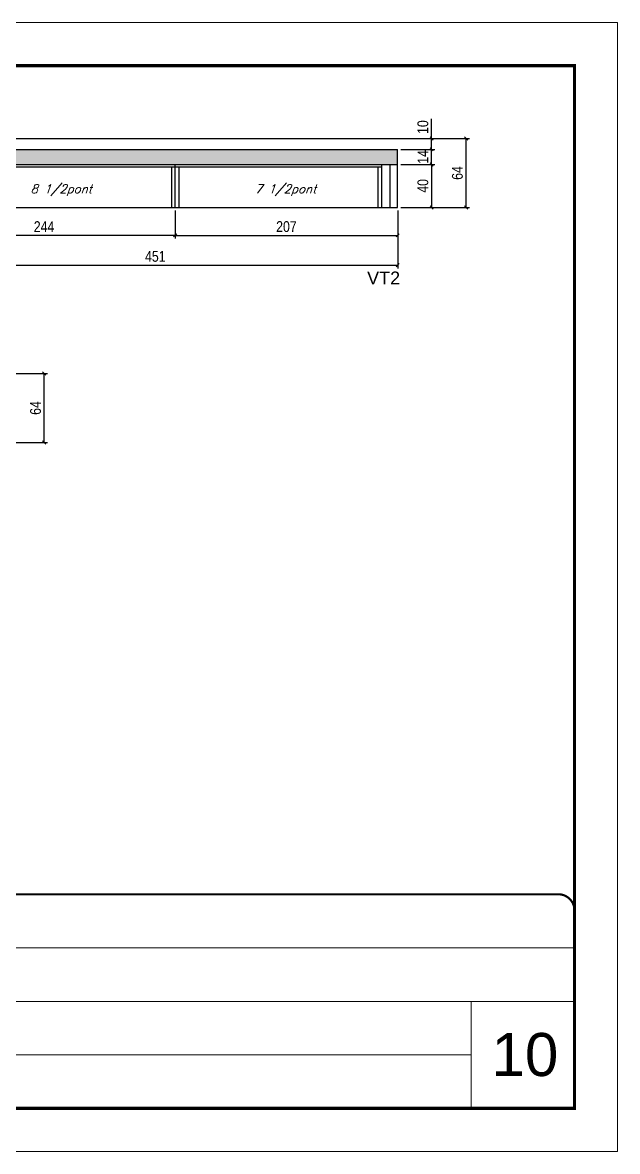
# Model space of a CAD drawing. Extents: x 3309 to 9590, y -2522 to 14608.
# Drawn here: x 5839 to 6393, y 11261 to 12311 of the extents above; entities that cross this region are included whole.
import ezdxf

# ---------------------------------------------------------------- set-up
doc = ezdxf.new("R2010")
doc.units = 0
doc.linetypes.add('CONTINUO', pattern=[0])
doc.linetypes.add('DASHED', pattern=[0.75, 0.5, -0.25])
for name, color, linetype in [('5', 5, 'Continuous'), ('COTA', 241, 'Continuous'), ('Painéis', 200, 'Continuous'), ('SARR_2.2x7', 40, 'Continuous'), ('SARR_3.5x7', 81, 'Continuous'), ('texto', 7, 'Continuous')]:
    doc.layers.add(name, color=color, linetype=linetype)
for name, color, linetype, lineweight in [('CARIMBO', 255, 'Continuous', 9), ('Folhas', 255, 'Continuous', 9), ('SARRAFO DE PRESSAO', 251, 'DASHED', 9)]:
    doc.layers.add(name, color=color, linetype=linetype, lineweight=lineweight)
doc.styles.add('ARIAL', font='arial.ttf')
doc.styles.add('COTA TECNICA', font='techl___.ttf', dxfattribs={"height": 10})
doc.styles.add('Romans', font='romans.shx')
doc.styles.get("Standard").update_dxf_attribs({"font": 'arial.ttf'})
doc.dimstyles.new('PAINEL', dxfattribs={"dimtxt": 10, "dimasz": 3, "dimexe": 3, "dimexo": 3, "dimgap": 3, "dimtad": 1, "dimdec": 1, "dimzin": 12, "dimdsep": 46, "dimtxsty": 'COTA TECNICA', "dimblk1": 'OBLIQUE', "dimblk2": 'OBLIQUE', "dimsah": 1, "dimcen": 0.9, "dimclrd": 4, "dimclre": 4, "dimclrt": 240, "dimadec": 1, "dimazin": 3, "dimtfac": 1, "dimtdec": 1, "dimtmove": 0, "dimatfit": 3, "dimfxl": 1, "dimtolj": 1, "dimtzin": 12, "dimarcsym": 0})

# ---------------------------------------------------------------- blocks, each defined once
blk = doc.blocks.new('9999999999')
at = {"color": 30, "linetype": 'CONTINUO'}
for p, q in [((98564.6, 34379.6), (99584, 34379.6)), ((98564.6, 34329.8), (99488, 34329.8)), ((99584, 34329.8), (99488, 34329.8)), ((99488, 34329.8), (99488, 34230.2)), ((98564.6, 34280), (99488, 34280))]:
    blk.add_line(p, q, dxfattribs=at)
at = {"color": 30, "linetype": 'CONTINUO', "const_width": 2}
blk.add_lwpolyline([(99584, 34230.2), (99584, 34414.4, 0.414214), (99569, 34429.4), (98229, 34429.4, 0.414214), (98214, 34414.4), (98214, 34245.2, 0.414214), (98229, 34230.2), (99584, 34230.2)], format="xyb", dxfattribs=at)
at = {"layer": 'Folhas'}
blk.add_lwpolyline([(98139, 34190.2), (99624, 34190.2), (99624, 35240.2), (98139, 35240.2)], close=True, dxfattribs=at)
at = {"layer": 'Folhas', "color": 30, "const_width": 3}
blk.add_lwpolyline([(98214, 34230.2), (99584, 34230.2), (99584, 35200.2), (98214, 35200.2)], close=True, dxfattribs=at)
blk = doc.blocks.new('_Oblique')
at = {"color": 0, "linetype": 'ByBlock', "lineweight": -2}
blk.add_line((-0.5, -0.5), (0.5, 0.5), dxfattribs=at)
blk = doc.blocks.new('*D1573')
at = {"layer": 'COTA', "color": 4, "linetype": 'ByBlock', "lineweight": -2, "transparency": 16777216}
for p, q in [((5981.4, 12135.8), (5981.4, 12109.8)), ((6188.4, 12135.8), (6188.4, 12109.8)), ((5981.4, 12112.8), (6188.4, 12112.8))]:
    blk.add_line(p, q, dxfattribs=at)
at = {"layer": 'Defpoints', "color": 0, "linetype": 'ByBlock', "transparency": 16777216}
for p in [(5981.4, 12138.8), (6188.4, 12138.8), (6188.4, 12112.8)]:
    blk.add_point(p, dxfattribs=at)
at = {"layer": 'COTA', "color": 4, "linetype": 'ByBlock', "lineweight": -2, "transparency": 16777216, "xscale": 3, "yscale": 3, "zscale": 3, "rotation": 180}
blk.add_blockref('_Oblique', (5981.4, 12112.8), dxfattribs=at)
at = {"layer": 'COTA', "color": 4, "linetype": 'ByBlock', "lineweight": -2, "transparency": 16777216, "xscale": 3, "yscale": 3, "zscale": 3}
blk.add_blockref('_Oblique', (6188.4, 12112.8), dxfattribs=at)
at = {"layer": 'COTA', "color": 240, "linetype": 'ByBlock', "transparency": 16777216, "insert": (6084.9, 12120.9), "char_height": 10, "attachment_point": 5, "style": 'COTA TECNICA'}
blk.add_mtext('\\A1;207', dxfattribs=at)
blk = doc.blocks.new('*D1575')
at = {"layer": 'COTA', "color": 4, "linetype": 'ByBlock', "lineweight": -2, "transparency": 16777216}
for p, q in [((5737.4, 12135.8), (5737.4, 12082.1)), ((6188.4, 12135.8), (6188.4, 12082.1)), ((5737.4, 12085.1), (6188.4, 12085.1))]:
    blk.add_line(p, q, dxfattribs=at)
at = {"layer": 'Defpoints', "color": 0, "linetype": 'ByBlock', "transparency": 16777216}
for p in [(5737.4, 12138.8), (6188.4, 12138.8), (6188.4, 12085.1)]:
    blk.add_point(p, dxfattribs=at)
at = {"layer": 'COTA', "color": 4, "linetype": 'ByBlock', "lineweight": -2, "transparency": 16777216, "xscale": 3, "yscale": 3, "zscale": 3, "rotation": 180}
blk.add_blockref('_Oblique', (5737.4, 12085.1), dxfattribs=at)
at = {"layer": 'COTA', "color": 4, "linetype": 'ByBlock', "lineweight": -2, "transparency": 16777216, "xscale": 3, "yscale": 3, "zscale": 3}
blk.add_blockref('_Oblique', (6188.4, 12085.1), dxfattribs=at)
at = {"layer": 'COTA', "color": 240, "linetype": 'ByBlock', "transparency": 16777216, "insert": (5962.9, 12093.2), "char_height": 10, "attachment_point": 5, "style": 'COTA TECNICA'}
blk.add_mtext('\\A1;451', dxfattribs=at)
blk = doc.blocks.new('*D1572')
at = {"layer": 'COTA', "color": 4, "lineweight": -2, "transparency": 16777216}
for p, q in [((5737.4, 12135.8), (5737.4, 12109.8)), ((5981.4, 12135.8), (5981.4, 12109.8)), ((5981.4, 12112.8), (5737.4, 12112.8))]:
    blk.add_line(p, q, dxfattribs=at)
at = {"layer": 'Defpoints', "color": 0, "transparency": 16777216}
for p in [(5737.4, 12138.8, 0), (5981.4, 12138.8, 0), (5737.4, 12112.8)]:
    blk.add_point(p, dxfattribs=at)
at = {"layer": 'COTA', "color": 4, "lineweight": -2, "transparency": 16777216, "xscale": 3, "yscale": 3, "zscale": 3, "rotation": 180}
blk.add_blockref('_Oblique', (5737.4, 12112.8), dxfattribs=at)
at = {"layer": 'COTA', "color": 4, "lineweight": -2, "transparency": 16777216, "xscale": 3, "yscale": 3, "zscale": 3}
blk.add_blockref('_Oblique', (5981.4, 12112.8), dxfattribs=at)
at = {"layer": 'COTA', "color": 240, "transparency": 16777216, "insert": (5859.4, 12120.9), "char_height": 10, "attachment_point": 5, "style": 'COTA TECNICA'}
blk.add_mtext('\\A1;244', dxfattribs=at)
blk = doc.blocks.new('*D1577')
at = {"layer": 'COTA', "color": 4, "lineweight": -2, "transparency": 16777216}
for p, q in [((6191.4, 12178.8), (6223, 12178.8)), ((6220, 12178.8), (6220, 12138.8)), ((6191.4, 12138.8), (6223, 12138.8))]:
    blk.add_line(p, q, dxfattribs=at)
at = {"layer": 'Defpoints', "color": 0, "transparency": 16777216}
for p in [(6188.4, 12178.8, 0), (6188.4, 12138.8, 0), (6220, 12138.8)]:
    blk.add_point(p, dxfattribs=at)
at = {"layer": 'COTA', "color": 4, "lineweight": -2, "transparency": 16777216, "xscale": 3, "yscale": 3, "zscale": 3}
for p, rotation in [((6220, 12178.8), 90), ((6220, 12138.8), 270)]:
    blk.add_blockref('_Oblique', p, dxfattribs=dict(at, rotation=rotation))
at = {"layer": 'COTA', "color": 240, "transparency": 16777216, "insert": (6211.9, 12158.8), "char_height": 10, "attachment_point": 5, "rotation": 90, "style": 'COTA TECNICA'}
blk.add_mtext('\\A1;40', dxfattribs=at)
blk = doc.blocks.new('*D1578')
at = {"layer": 'COTA', "color": 4, "lineweight": -2, "transparency": 16777216}
for p, q in [((6191.4, 12192.8), (6223, 12192.8)), ((6220, 12178.8), (6220, 12192.8)), ((6191.4, 12178.8), (6223, 12178.8))]:
    blk.add_line(p, q, dxfattribs=at)
at = {"layer": 'Defpoints', "color": 0, "transparency": 16777216}
for p in [(6188.4, 12192.8, 0), (6220, 12192.8), (6188.4, 12178.8, 0)]:
    blk.add_point(p, dxfattribs=at)
at = {"layer": 'COTA', "color": 4, "lineweight": -2, "transparency": 16777216, "xscale": 3, "yscale": 3, "zscale": 3}
for p, rotation in [((6220, 12192.8), 90), ((6220, 12178.8), 270)]:
    blk.add_blockref('_Oblique', p, dxfattribs=dict(at, rotation=rotation))
at = {"layer": 'COTA', "color": 240, "transparency": 16777216, "insert": (6211.9, 12185.8), "char_height": 10, "attachment_point": 5, "rotation": 90, "style": 'COTA TECNICA'}
blk.add_mtext('\\A1;14', dxfattribs=at)
blk = doc.blocks.new('*D1579')
at = {"layer": 'COTA', "color": 4, "lineweight": -2, "transparency": 16777216}
for p, q in [((6220, 12202.8), (6220, 12221.2)), ((5563.9, 12202.8), (6223, 12202.8)), ((6220, 12192.8), (6220, 12202.8)), ((6191.4, 12192.8), (6223, 12192.8))]:
    blk.add_line(p, q, dxfattribs=at)
at = {"layer": 'Defpoints', "color": 0, "transparency": 16777216}
for p in [(5560.9, 12202.8, 0), (6220, 12202.8), (6188.4, 12192.8, 0)]:
    blk.add_point(p, dxfattribs=at)
at = {"layer": 'COTA', "color": 4, "lineweight": -2, "transparency": 16777216, "xscale": 3, "yscale": 3, "zscale": 3}
for p, rotation in [((6220, 12202.8), 90), ((6220, 12192.8), 270)]:
    blk.add_blockref('_Oblique', p, dxfattribs=dict(at, rotation=rotation))
at = {"layer": 'COTA', "color": 240, "transparency": 16777216, "insert": (6211.9, 12213.5), "char_height": 10, "attachment_point": 5, "rotation": 90, "style": 'COTA TECNICA'}
blk.add_mtext('\\A1;10', dxfattribs=at)
blk = doc.blocks.new('*D1580')
at = {"layer": 'COTA', "color": 4, "lineweight": -2, "transparency": 16777216}
for p, q in [((5563.9, 12202.8), (6255.1, 12202.8)), ((6252.1, 12138.8), (6252.1, 12202.8)), ((6191.4, 12138.8), (6255.1, 12138.8))]:
    blk.add_line(p, q, dxfattribs=at)
at = {"layer": 'Defpoints', "color": 0, "transparency": 16777216}
for p in [(5560.9, 12202.8, 0), (6252.1, 12202.8), (6188.4, 12138.8, 0)]:
    blk.add_point(p, dxfattribs=at)
at = {"layer": 'COTA', "color": 4, "lineweight": -2, "transparency": 16777216, "xscale": 3, "yscale": 3, "zscale": 3}
for p, rotation in [((6252.1, 12202.8), 90), ((6252.1, 12138.8), 270)]:
    blk.add_blockref('_Oblique', p, dxfattribs=dict(at, rotation=rotation))
at = {"layer": 'COTA', "color": 240, "transparency": 16777216, "insert": (6244, 12170.8), "char_height": 10, "attachment_point": 5, "rotation": 90, "style": 'COTA TECNICA'}
blk.add_mtext('\\A1;64', dxfattribs=at)
blk = doc.blocks.new('*D1595')
at = {"layer": 'COTA', "color": 4, "lineweight": -2, "transparency": 16777216}
for p, q in [((5798.9, 11984.2), (5862.6, 11984.2)), ((5859.6, 11920.2), (5859.6, 11984.2)), ((5798.9, 11920.2), (5862.6, 11920.2))]:
    blk.add_line(p, q, dxfattribs=at)
at = {"layer": 'Defpoints', "color": 0, "transparency": 16777216}
for p in [(5795.9, 11984.2, 0), (5859.6, 11984.2), (5795.9, 11920.2, 0)]:
    blk.add_point(p, dxfattribs=at)
at = {"layer": 'COTA', "color": 4, "lineweight": -2, "transparency": 16777216, "xscale": 3, "yscale": 3, "zscale": 3}
for p, rotation in [((5859.6, 11984.2), 90), ((5859.6, 11920.2), 270)]:
    blk.add_blockref('_Oblique', p, dxfattribs=dict(at, rotation=rotation))
at = {"layer": 'COTA', "color": 240, "transparency": 16777216, "insert": (5851.5, 11952.2), "char_height": 10, "attachment_point": 5, "rotation": 90, "style": 'COTA TECNICA'}
blk.add_mtext('\\A1;64', dxfattribs=at)

msp = doc.modelspace()

# ---------------------------------------------------------------- hatches: boundary and pattern name
at = {"layer": 'COTA'}
h = msp.add_hatch(dxfattribs=at)
h.set_pattern_fill('AR-CONC', color=256, scale=0.03)
h.set_pattern_definition([(50, (1527.428, 466.8342), (5.46554, -0.4781726), [0.5715, -6.2865]), (355, (1527.428, 466.834), (-1.0573026, 5.7317054), [0.4572, -5.0292175]), (100.451445, (1527.8836, 466.7944), (4.4082374, 5.2535326), [0.4857003, -5.3427073]), (46.1842, (1527.428, 468.358), (8.1323712, -1.26127), [0.85725, -9.42975]), (96.63556, (1528.106, 468.253), (7.122124, 7.4227837), [0.7285507, -8.014068]), (351.18415, (1527.428, 468.358), (7.122124, 7.422784), [0.685799, -7.543792]), (21, (1528.19, 467.9772), (4.5484317, -3.067956), [0.5715, -6.2865]), (326, (1528.19, 467.977), (1.8540609, 5.525639), [0.4572, -5.0292]), (71.451445, (1528.569, 467.7216), (6.4024926, 2.457683), [0.4857003, -5.3426981]), (37.5, (1527.4281, 466.8342), (0.0926581, 2.53665117), [0, -4.96824, 0, -5.1054, 0, -5.04825]), (7.5, (1527.428, 466.8342), (2.0045899, 3.00541724), [0, -2.91084, 0, -4.85394, 0, -1.92405]), (327.5, (1525.7289, 466.8342), (4.06771786, -0.17186232), [0, -1.905, 0, -5.9436, 0, -7.8867]), (317.5, (1524.967, 466.8342), (4.4438754, 0.7627947), [0, -2.4765, 0, -3.94716, 0, -5.6007])])
h.paths.add_polyline_path([(5737.38, 12178.76), (6188.38, 12178.76), (6188.38, 12192.76), (5072.88, 12192.76), (5072.88, 12178.76), (5707.38, 12178.76), (5707.38, 12138.76), (5737.38, 12138.76)])

# ---------------------------------------------------------------- linework, layer by layer
for p in [(5560.88, 12192.76), (6188.38, 12178.76)]:
    msp.add_line(p, (6188.38, 12192.76), dxfattribs=at)
at = {"layer": 'Painéis', "linetype": 'ByBlock'}
for p, q in [((5737.38, 12178.76), (6188.38, 12178.76)), ((5981.38, 12138.76), (5981.38, 12178.76)), ((6188.38, 12138.76), (6188.38, 12178.76)), ((5737.38, 12138.76), (6188.38, 12138.76))]:
    msp.add_line(p, q, dxfattribs=at)
at = {"layer": 'SARR_2.2x7', "linetype": 'Continuous'}
for p, q in [((5752.38, 12176.56), (5981.38, 12176.56)), ((5981.38, 12176.56), (6173.38, 12176.56)), ((6181.38, 12138.76), (6181.38, 12178.76))]:
    msp.add_line(p, q, dxfattribs=at)
at = {"layer": 'SARR_3.5x7'}
for p, q in [((5977.88, 12176.56), (5977.88, 12138.76)), ((5984.88, 12176.56), (5984.88, 12138.76)), ((6169.88, 12176.56), (6169.88, 12138.76)), ((6173.38, 12178.76), (6173.38, 12138.76))]:
    msp.add_line(p, q, dxfattribs=at)

# ---------------------------------------------------------------- block references
at = {"layer": 'SARRAFO DE PRESSAO', "color": 6, "linetype": 'ByBlock'}
msp.add_blockref('9999999999', (-93231.11, -22929.5), dxfattribs=at)

# ---------------------------------------------------------------- texts
at = {"layer": '5', "linetype": 'Continuous'}
msp.add_text('VT2', height=12, rotation=359.99996, dxfattribs=at).set_placement((6159.96, 12067.12))
at = {"layer": 'CARIMBO', "style": 'ARIAL'}
msp.add_text('10', height=40, dxfattribs=at).set_placement((6275.73, 11330.85))
at = {"layer": 'texto', "color": 2, "char_height": 8, "attachment_point": 5, "style": 'Romans'}
for s, insert in [('{\\Q19;\\C256;8 1/2pont}', (5875.41, 12154.76)), ('{\\Q19;\\C256;7 1/2pont}', (6084.16, 12154.76))]:
    msp.add_mtext(s, dxfattribs=dict(at, insert=insert))

# ---------------------------------------------------------------- dimensions: what is measured, and where the dimension line sits
at = {"layer": 'COTA'}
for base, p1, p2, angle, picture, middle in [((6219.98, 12202.76, 0), (6188.38, 12192.76), (5560.88, 12202.76), 90, '*D1579', (6211.87, 12213.47, 0)), ((6252.11, 12202.76, 0), (6188.38, 12138.76), (5560.88, 12202.76), 90, '*D1580', (6244, 12170.76, 0)), ((6219.98, 12138.76, 0), (6188.38, 12178.76), (6188.38, 12138.76), 90, '*D1577', (6211.87, 12158.76, 0)), ((5737.38, 12112.84, 0), (5981.38, 12138.76), (5737.38, 12138.76), 180, '*D1572', (5859.38, 12120.92, 0)), ((5859.61, 11984.18, 0), (5795.88, 11920.18), (5795.88, 11984.18), 90, '*D1595', (5851.5, 11952.18, 0))]:
    dim = msp.add_linear_dim(base=base, p1=p1, p2=p2, angle=angle, dimstyle='PAINEL', dxfattribs=at)
    dim.commit()
    dim.dimension.update_dxf_attribs({"geometry": picture, "text_midpoint": middle})
dim = msp.add_linear_dim(base=(6219.98, 12192.76, 0), p1=(6188.38, 12178.76), p2=(6188.38, 12192.76), angle=90, dimstyle='PAINEL', dxfattribs=at)
dim.commit()
dim.dimension.update_dxf_attribs({"geometry": '*D1578', "text_midpoint": (6219.98, 12185.76, 0), "dimtype": 160})
at = {"layer": 'COTA', "linetype": 'ByBlock'}
dim = msp.add_linear_dim(base=(6188.38, 12085.13), p1=(5737.38, 12138.76), p2=(6188.38, 12138.76), dimstyle='PAINEL', dxfattribs=at)
dim.commit()
dim.dimension.update_dxf_attribs({"geometry": '*D1575', "text_midpoint": (5962.88, 12093.24)})
dim = msp.add_linear_dim(base=(6188.38, 12112.84), p1=(5981.38, 12138.76), p2=(6188.38, 12138.76), dimstyle='PAINEL', override={"dimtmove": 1}, dxfattribs=at)
dim.commit()
dim.dimension.update_dxf_attribs({"geometry": '*D1573', "text_midpoint": (6084.88, 12120.94)})

doc.saveas('drawing.dxf')
